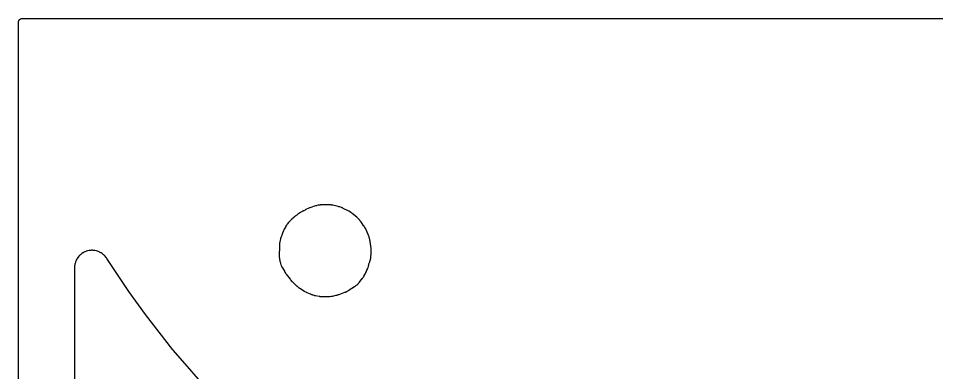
# Model space of a CAD drawing. Header units: millimetres. Extents: x 0 to 300, y 0 to 300.
# Drawn here: x -0.1 to 130.9, y 249.6 to 300.1 of the extents above; entities that cross this region are included whole.
import ezdxf

# ---------------------------------------------------------------- set-up
doc = ezdxf.new("R2010")
doc.units = ezdxf.units.MM
doc.layers.add('CUT', color=7, linetype='CONTINUOUS')

msp = doc.modelspace()

# ---------------------------------------------------------------- linework, layer by layer
at = {"layer": 'CUT'}
for points in [[(-0.0625, 1.4375), (-0.0625, 298.5625), (-0.0625, 299.4478), (-0.0589, 299.5212), (-0.0503, 299.5794), (-0.036, 299.6365), (-0.0162, 299.6918), (0.009, 299.745), (0.0392, 299.7954), (0.0743, 299.8427), (0.1137, 299.8863), (0.1573, 299.9257), (0.2046, 299.9608), (0.255, 299.991), (0.3082, 300.0162), (0.3635, 300.036), (0.4206, 300.0503), (0.4788, 300.0589), (0.5522, 300.0625), (1.4375, 300.0625), (2.5557, 300.0625), (153.037, 300.0625)], [(27.6237, 246.3668), (22.0665, 252.7138), (22.0629, 252.7178), (22.0545, 252.7276), (22.0509, 252.7317), (22.0424, 252.7418), (22.038, 252.7469), (22.0278, 252.759), (22.0235, 252.7642), (22.0185, 252.7703), (22.0141, 252.7755), (22.0041, 252.7878), (22.0004, 252.7924), (21.9924, 252.8024), (21.9811, 252.8168), (21.9761, 252.8231), (18.0976, 257.8326), (15.7048, 261.1224), (12.5504, 265.8394), (12.5421, 265.8515), (12.487, 265.9297), (12.4784, 265.9416), (12.4441, 265.9878), (12.426, 266.011), (12.3062, 266.1568), (12.2667, 266.2004), (12.135, 266.332), (12.0914, 266.3715), (11.9475, 266.4896), (11.9002, 266.5246), (11.7454, 266.628), (11.6949, 266.6582), (11.5307, 266.7459), (11.4775, 266.7711), (11.3055, 266.8423), (11.2501, 266.8621), (11.072, 266.9161), (11.0148, 266.9304), (10.8323, 266.9666), (10.7741, 266.9752), (10.5888, 266.9934), (10.53, 266.9963), (10.3439, 266.9963), (10.2851, 266.9934), (10.0999, 266.9751), (10.0416, 266.9664), (9.8591, 266.9301), (9.802, 266.9158), (9.6239, 266.8617), (9.5685, 266.8419), (9.3965, 266.7706), (9.3433, 266.7454), (9.1792, 266.6577), (9.1287, 266.6274), (8.9739, 266.524), (8.9267, 266.4889), (8.7828, 266.3708), (8.7392, 266.3313), (8.6076, 266.1996), (8.568, 266.156), (8.45, 266.0121), (8.4149, 265.9648), (8.3115, 265.8101), (8.2813, 265.7596), (8.1935, 265.5954), (8.1684, 265.5422), (8.0971, 265.3702), (8.0773, 265.3148), (8.0233, 265.1367), (8.009, 265.0796), (7.9727, 264.897), (7.9641, 264.8388), (7.9456, 264.651), (7.9434, 264.6217), (7.9406, 264.5642), (7.94, 264.5495), (7.9377, 264.4539), (7.9375, 264.4391), (7.9375, 264.314), (7.9375, 229.8238)]]:
    msp.add_lwpolyline(points, dxfattribs=at)
msp.add_lwpolyline([(37.1522, 266.2901), (37.1538, 266.1777), (37.1543, 266.1604), (37.1573, 266.093), (37.1598, 266.0585), (37.1824, 265.835), (37.1869, 265.8007), (37.1913, 265.7734), (37.1919, 265.769), (37.195, 265.7498), (37.1975, 265.7341), (37.1992, 265.7244), (37.2031, 265.7011), (37.2062, 265.6838), (37.2283, 265.5713), (37.2319, 265.554), (37.2596, 265.4323), (37.26, 265.4304), (37.2606, 265.4277), (37.2861, 265.3152), (37.2895, 265.3009), (37.3131, 265.2078), (37.3168, 265.1936), (37.3323, 265.1381), (37.341, 265.1098), (37.4007, 264.9304), (37.4221, 264.8753), (37.4992, 264.7026), (37.5119, 264.676), (37.538, 264.6245), (37.5448, 264.6115), (37.5902, 264.527), (37.5974, 264.5141), (37.8888, 264.003), (37.8987, 263.9863), (37.9645, 263.8791), (37.9749, 263.8628), (38.0617, 263.731), (38.0726, 263.715), (38.1452, 263.6123), (38.1566, 263.5966), (38.6976, 262.881), (38.7052, 262.8711), (38.7555, 262.8074), (38.7633, 262.7977), (38.7944, 262.76), (38.8106, 262.7411), (38.9189, 262.6202), (38.9359, 262.602), (38.97, 262.567), (38.9788, 262.5582), (39.0366, 262.5012), (39.0456, 262.4925), (39.5317, 262.0333), (39.5416, 262.0241), (39.5668, 262.0013), (39.6049, 261.9652), (39.6057, 261.9644), (39.607, 261.9632), (39.6173, 261.9536), (39.6852, 261.8921), (39.6958, 261.8828), (39.7375, 261.8468), (39.7593, 261.8288), (39.9034, 261.7157), (39.926, 261.6989), (39.9708, 261.6669), (39.9824, 261.6589), (40.0583, 261.6075), (40.0701, 261.5998), (40.6175, 261.2479), (40.6279, 261.2413), (40.6959, 261.1995), (40.7065, 261.1932), (40.7479, 261.1689), (40.7499, 261.1678), (40.773, 261.1543), (40.7947, 261.1422), (40.9374, 261.0666), (40.9596, 261.0554), (41.0034, 261.0344), (41.0146, 261.0292), (41.0882, 260.9959), (41.0996, 260.9908), (41.551, 260.7975), (41.5656, 260.7915), (41.6032, 260.7766), (41.6579, 260.753), (41.6734, 260.7465), (41.7743, 260.7063), (41.7899, 260.7003), (41.8512, 260.6778), (41.8829, 260.6671), (42.0907, 260.6038), (42.123, 260.5949), (42.1863, 260.5794), (42.2026, 260.5756), (42.3089, 260.5527), (42.3253, 260.5494), (42.834, 260.4545), (42.8476, 260.4521), (42.9365, 260.4376), (42.9502, 260.4355), (43.0038, 260.4281), (43.0313, 260.4249), (43.2105, 260.4083), (43.2382, 260.4064), (43.2922, 260.4039), (43.3061, 260.4034), (43.3961, 260.4014), (43.4099, 260.4012), (43.9172, 260.4013), (43.9316, 260.4015), (44.0252, 260.4038), (44.0396, 260.4043), (44.0958, 260.407), (44.1246, 260.4091), (44.3084, 260.4268), (44.3375, 260.4311), (44.3737, 260.433), (44.5565, 260.4516), (44.5849, 260.4552), (44.6403, 260.4635), (44.6545, 260.4658), (44.7462, 260.4819), (44.7603, 260.4845), (45.2694, 260.5862), (45.2823, 260.5889), (45.3657, 260.6075), (45.3785, 260.6105), (45.4284, 260.6227), (45.4538, 260.6296), (45.6177, 260.6775), (45.6428, 260.6855), (45.6914, 260.7021), (45.7038, 260.7064), (45.7841, 260.7358), (45.7964, 260.7404), (46.4878, 261.0105), (46.5014, 261.016), (46.5894, 261.0529), (46.6029, 261.0588), (46.6552, 261.0822), (46.6817, 261.0949), (46.8517, 261.1813), (46.8776, 261.1952), (46.9274, 261.2237), (46.94, 261.2311), (47.0217, 261.2805), (47.0341, 261.2882), (47.0968, 261.3282), (47.1106, 261.3366), (47.1224, 261.3439), (47.8983, 261.8377), (47.9118, 261.8466), (47.9989, 261.9053), (48.0121, 261.9145), (48.0634, 261.9512), (48.0892, 261.9707), (48.2509, 262.1), (48.2991, 262.143), (48.4459, 262.2889), (48.4682, 262.3123), (48.5105, 262.359), (48.5211, 262.3712), (48.5894, 262.4509), (48.5997, 262.4634), (49.0058, 262.9646), (49.0159, 262.9774), (49.0802, 263.0613), (49.0899, 263.0743), (49.1271, 263.1257), (49.1454, 263.1526), (49.2583, 263.3278), (49.2905, 263.3842), (49.3838, 263.5706), (49.3976, 263.6001), (49.4229, 263.6583), (49.4291, 263.6733), (49.4295, 263.6742), (49.4981, 263.7906), (49.5227, 263.837), (49.5941, 263.9868), (49.6146, 264.0351), (49.6625, 264.1635), (49.7344, 264.3121), (49.755, 264.3598), (49.8136, 264.5136), (49.83, 264.563), (49.8756, 264.7235), (49.8822, 264.7487), (49.894, 264.7981), (49.8969, 264.8108), (49.9147, 264.8935), (49.9173, 264.9063), (49.9464, 265.0573), (50.0573, 265.356), (50.0615, 265.3677), (50.0881, 265.4441), (50.0921, 265.4559), (50.1071, 265.5022), (50.1143, 265.526), (50.1573, 265.6797), (50.1687, 265.7281), (50.1987, 265.8848), (50.2029, 265.9093), (50.2101, 265.9575), (50.2118, 265.9698), (50.2221, 266.05), (50.2235, 266.0624), (50.2717, 266.5124), (50.2734, 266.5306), (50.2824, 266.649), (50.2835, 266.6673), (50.2868, 266.7384), (50.2874, 266.775), (50.2838, 267.0122), (50.2821, 267.0487), (50.2767, 267.1197), (50.275, 267.1379), (50.2624, 267.256), (50.2602, 267.2741), (50.1276, 268.236), (50.1248, 268.2542), (50.1049, 268.372), (50.1015, 268.3901), (50.0874, 268.4603), (50.0791, 268.4962), (50.0178, 268.7269), (50.0073, 268.7621), (50.0016, 268.7792), (50.0007, 268.7824), (49.9902, 268.817), (49.9677, 268.8839), (49.9617, 268.901), (49.9208, 269.0112), (49.9143, 269.0281), (49.6007, 269.8015), (49.5937, 269.8182), (49.5901, 269.8262), (49.59, 269.8265), (49.5439, 269.9314), (49.5366, 269.9475), (49.5071, 270.0096), (49.4911, 270.041), (49.3809, 270.2418), (49.363, 270.2722), (49.3578, 270.2805), (49.3258, 270.3316), (49.3161, 270.3465), (49.2521, 270.4424), (49.242, 270.457), (48.775, 271.1132), (48.7674, 271.1235), (48.7179, 271.19), (48.7102, 271.2002), (48.6796, 271.2396), (48.6774, 271.2422), (48.6617, 271.2624), (48.6453, 271.2824), (48.5379, 271.4085), (48.5027, 271.4464), (48.4642, 271.4843), (48.458, 271.491), (48.4035, 271.5443), (48.3848, 271.5628), (48.3797, 271.5676), (48.341, 271.6054), (48.3224, 271.6229), (48.2853, 271.6562), (48.2757, 271.6646), (48.2128, 271.7188), (48.203, 271.727), (47.5761, 272.2437), (47.5629, 272.2543), (47.476, 272.3219), (47.4625, 272.3321), (47.4092, 272.3712), (47.3813, 272.3905), (47.1968, 272.5104), (47.184, 272.5182), (47.1668, 272.5288), (47.1091, 272.562), (47.0942, 272.5703), (46.9965, 272.6228), (46.9814, 272.6307), (46.2967, 272.9744), (46.2804, 272.9822), (46.1737, 273.0318), (46.1572, 273.0392), (46.1356, 273.0484), (46.1326, 273.0498), (46.1161, 273.0572), (46.0512, 273.0848), (46.0176, 273.098), (45.7963, 273.177), (45.7619, 273.1881), (45.6942, 273.2077), (45.6768, 273.2125), (45.563, 273.2419), (45.5454, 273.2461), (44.7814, 273.4188), (44.7691, 273.4214), (44.689, 273.4378), (44.6766, 273.4402), (44.6283, 273.449), (44.6034, 273.453), (44.5685, 273.4578), (44.567, 273.4581), (44.5421, 273.462), (44.3823, 273.4837), (44.3323, 273.4884), (44.1713, 273.4967), (44.1461, 273.4974), (44.097, 273.4979), (44.0844, 273.4979), (44.0027, 273.4969), (43.9901, 273.4966), (43.2769, 273.4734), (43.2598, 273.4726), (43.1489, 273.4658), (43.1388, 273.465), (43.1348, 273.4649), (43.0439, 273.4595), (43.0299, 273.4585), (42.9754, 273.454), (42.9475, 273.451), (42.7694, 273.4279), (42.7142, 273.4181), (42.539, 273.3785), (42.5119, 273.3717), (42.4591, 273.3572), (42.4456, 273.3533), (42.3585, 273.327), (42.3451, 273.3228), (41.4946, 273.0449), (41.4781, 273.0392), (41.3718, 273.001), (41.3555, 272.9949), (41.2924, 272.9702), (41.2604, 272.9565), (41.0553, 272.8621), (41.0242, 272.8466), (40.9644, 272.8147), (40.9492, 272.8063), (40.851, 272.7503), (40.8361, 272.7415), (40.6311, 272.6165), (40.6081, 272.6074), (40.5938, 272.6015), (40.5013, 272.5621), (40.4872, 272.5559), (40.4323, 272.5308), (40.4045, 272.5172), (40.2286, 272.4257), (40.1753, 272.3944), (40.0098, 272.2853), (39.9845, 272.2676), (39.9358, 272.2318), (39.9235, 272.2225), (39.8441, 272.1608), (39.832, 272.1512), (39.8292, 272.1489), (39.7265, 272.0648), (39.6659, 272.0278), (39.6532, 272.0199), (39.5711, 271.9669), (39.5586, 271.9586), (39.5101, 271.9256), (39.4857, 271.9081), (39.33, 271.7903), (39.3065, 271.7715), (39.2615, 271.7338), (39.2502, 271.724), (39.1769, 271.6594), (39.1658, 271.6493), (38.9419, 271.4416), (38.9292, 271.4294), (38.8476, 271.3492), (38.8353, 271.3366), (38.7878, 271.2871), (38.7642, 271.2609), (38.7383, 271.2306), (38.6501, 271.1406), (38.6278, 271.1166), (38.5857, 271.0686), (38.575, 271.0562), (38.507, 270.9744), (38.4967, 270.9617), (38.2995, 270.7109), (38.2929, 270.7024), (38.2477, 270.6428), (38.2411, 270.6339), (38.2122, 270.5942), (38.1987, 270.5749), (38.1166, 270.4525), (38.1043, 270.4334), (38.0836, 270.3999), (38.0781, 270.3907), (38.0403, 270.327), (38.0344, 270.3167), (37.8588, 270.0066), (37.85, 269.9905), (37.795, 269.8859), (37.7867, 269.8696), (37.7556, 269.8059), (37.7406, 269.7727), (37.65, 269.5544), (37.6371, 269.5203), (37.6139, 269.4533), (37.6082, 269.436), (37.573, 269.3231), (37.5678, 269.3056), (37.5329, 269.1807), (37.5121, 269.1354), (37.5049, 269.1191), (37.4596, 269.0124), (37.4529, 268.9959), (37.4276, 268.9311), (37.4156, 268.8975), (37.3445, 268.6771), (37.3345, 268.6429), (37.3171, 268.5756), (37.3129, 268.5583), (37.2873, 268.4453), (37.2836, 268.4278), (37.2287, 268.1473), (37.2262, 268.134), (37.2112, 268.0469), (37.209, 268.0335), (37.2012, 267.981), (37.1978, 267.954), (37.1797, 267.7784), (37.1775, 267.7513), (37.1744, 267.6983), (37.1738, 267.6847), (37.1707, 267.5964), (37.1704, 267.5828), (37.1694, 267.5022), (37.1693, 267.4999), (37.169, 267.4869), (37.1522, 266.3074)], close=True, dxfattribs=at)

doc.saveas('drawing.dxf')
